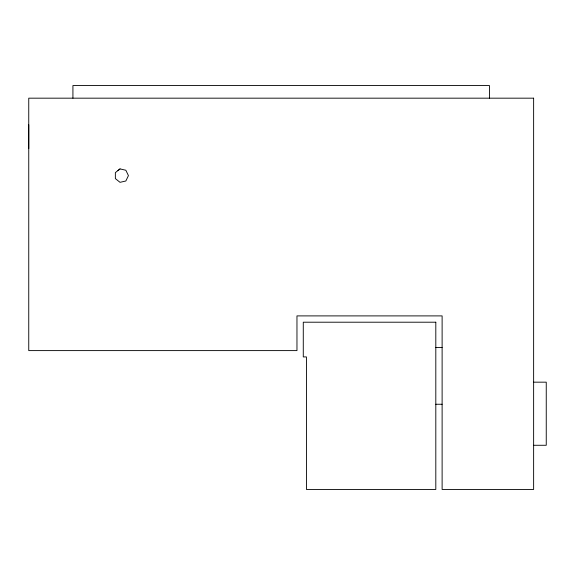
<?xml version="1.0" encoding="UTF-8"?>
<svg xmlns="http://www.w3.org/2000/svg" width="575" height="575" viewBox="0 0 575 575"><rect width="100%" height="100%" fill="white"/><g stroke="black" fill="none" stroke-linecap="round" stroke-linejoin="round"><path stroke-width="0.86" d="M28.75 148.659L28.75 124.746M120.024 168.913L115.359 172.637L115.359 178.602L120.024 182.325L125.846 180.996L128.433 175.619L125.846 170.243L120.024 168.913L117.94 170.574M435.807 347.451L442.118 347.451M533.629 382.167L546.25 382.167L546.25 445.273L533.629 445.273M435.807 404.254L442.118 404.254M489.454 98.174L489.454 85.546L72.924 85.546L72.924 98.174M533.629 98.174L28.75 98.174L28.75 350.606L296.966 350.606L296.966 315.898L442.118 315.898L442.118 489.454L533.629 489.454L533.629 98.174M435.807 322.208L303.277 322.208L303.277 356.924L306.432 356.924L306.432 489.454L435.807 489.454L435.807 322.208"/></g></svg>
